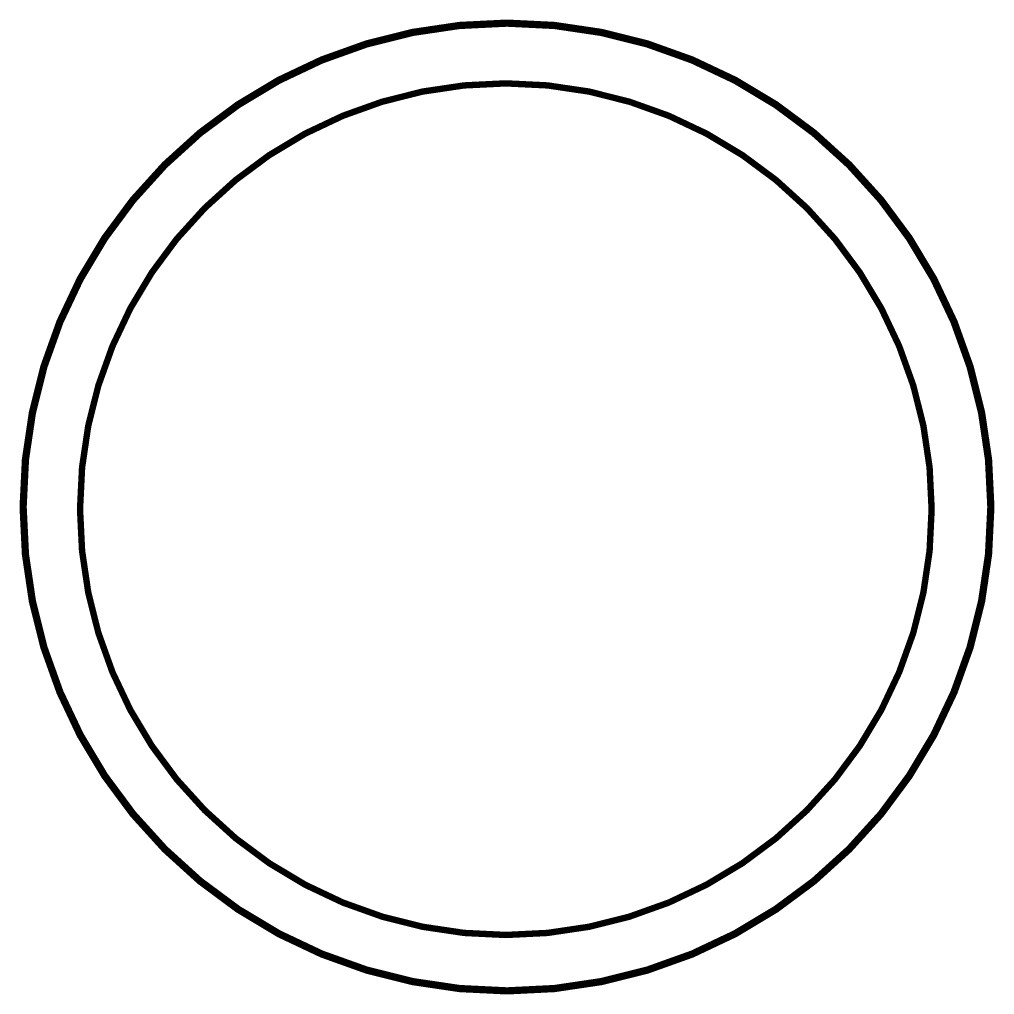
# Model space of a CAD drawing. Extents: x -0.02 to 5.02, y -0.02 to 5.02.
import ezdxf

# ---------------------------------------------------------------- set-up
doc = ezdxf.new("R2010")
doc.units = 0
doc.header["$MEASUREMENT"] = 0
doc.layers.get('0').update_dxf_attribs({"linetype": 'CONTINUOUS'})

msp = doc.modelspace()

# ---------------------------------------------------------------- linework, layer by layer
for points, const_width in [([(2.4994, 0.0034, 1), (2.4994, 5.0034, 1), (2.4994, 0.0034, 1)], 0.0375), ([(2.4934, 0.2922, 1), (2.4934, 4.6922, 1), (2.4934, 0.2922, 1)], 0.033)]:
    msp.add_lwpolyline(points, format="xyb", dxfattribs=dict(const_width=const_width))

doc.saveas('drawing.dxf')
